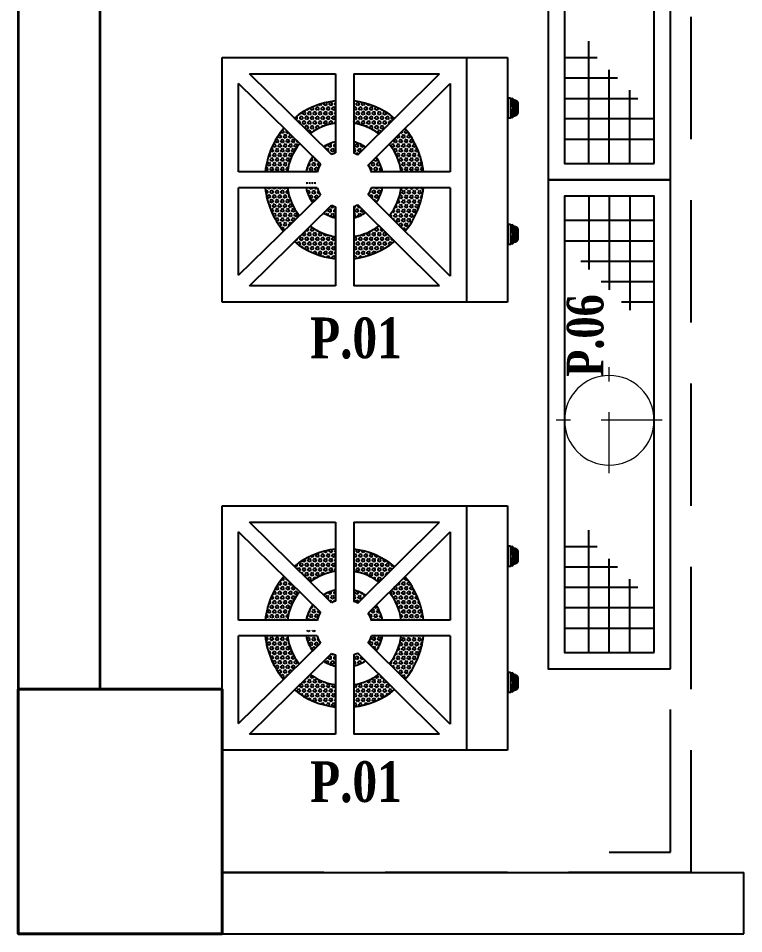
# Model space of a CAD drawing. Header units: millimetres. Extents: x 33350 to 35310, y -217097 to -211540.
# Drawn here: x 33633.5 to 33811.5, y -213924.1 to -213699.4 of the extents above; entities that cross this region are included whole.
import ezdxf
from ezdxf.enums import TextEntityAlignment as Align

# ---------------------------------------------------------------- set-up
doc = ezdxf.new("R2010")
doc.units = ezdxf.units.MM
doc.header["$LTSCALE"] = 60
doc.header["$MEASUREMENT"] = 0
for name, pattern in [('DASHED2', [0.375, 0.25, -0.125]), ('HIDDEN', [0.375, 0.25, -0.125]), ('Hidden Line', [39.122222, 28.222222, -10.9])]:
    doc.linetypes.add(name, pattern=pattern)
for name, color, linetype in [('BL-A', 1, 'Continuous'), ('OC-Mutfak_Ekipman', 252, 'Continuous'), ('sıhhi tesisat', 162, 'Continuous'), ('TEFRIŞ', 223, 'Continuous')]:
    doc.layers.add(name, color=color, linetype=linetype)
for name, color, linetype, lineweight in [('M-DU-01', 134, 'Continuous', 35), ('M-TA-01', 2, 'Continuous', 40), ('M-TEF-02', 181, 'Continuous', 9), ('S_DECO-DIM-H.', 8, 'Continuous', 0), ('yerizg-a', 7, 'Continuous', 15), ('yerizg-b', 7, 'Continuous', 9)]:
    doc.layers.add(name, color=color, linetype=linetype, lineweight=lineweight)
doc.styles.add('ROMANS', font='ROMANSTW.SHX', dxfattribs={"width": 0.8})
doc.styles.add('TROMANS', font='ROMANSTW.SHX', dxfattribs={"width": 0.8})
pattern_1 = [(0, (863.9996, -4927.1813), (0, 0.6599112), [0.381, -0.762]), (120, (863.9996, -4927.1813), (-0.571499863, -0.3299556), [0.381, -0.762]), (60, (864.3806, -4927.1813), (-0.571499863, 0.3299556), [0.381, -0.762])]
pattern_2 = [(0, (1426.2737, -5386.25986), (0, 0.6599112), [0.381, -0.762]), (120, (1426.2737, -5386.25986), (-0.571499863, -0.3299556), [0.381, -0.762]), (60, (1426.6547, -5386.25986), (-0.571499863, 0.3299556), [0.381, -0.762])]
pattern_3 = [(0, (1717.6897, -4372.8711), (0, 0.6599112), [0.381, -0.762]), (120, (1717.6897, -4372.8711), (-0.571499863, -0.3299556), [0.381, -0.762]), (60, (1718.0707, -4372.8711), (-0.571499863, 0.3299556), [0.381, -0.762])]

# ---------------------------------------------------------------- blocks, each defined once
blk = doc.blocks.new('ghggfhh')
at = {"color": 7}
blk.add_lwpolyline([(1188.71, 1333.35), (1193.71, 1333.35), (1193.71, 1333.87), (1188.71, 1333.87)], close=True, dxfattribs=at)
blk.add_lwpolyline([(1188.71, 1333), (1189.21, 1332.53), (1189.21, 1332.51, 0.414214), (1190.21, 1331.51), (1192.21, 1331.51, 0.414214), (1193.21, 1332.51), (1193.21, 1332.53), (1193.71, 1333)], format="xyb", dxfattribs=at)
for points in [[(1188.71, 1333), (1190.71, 1333)], [(1189.35, 1332.74), (1193.07, 1332.74)], [(1189.46, 1332.51), (1192.96, 1332.51)], [(1189.5, 1332.27), (1192.92, 1332.27)], [(1190.71, 1333.35), (1190.71, 1333)], [(1191.71, 1333.35), (1191.71, 1333)], [(1191.71, 1333), (1193.71, 1333)], [(1189.62, 1332.04), (1192.79, 1332.04)], [(1189.97, 1331.8), (1192.45, 1331.8)]]:
    blk.add_lwpolyline(points, dxfattribs=at)
blk = doc.blocks.new('YEROÇAĞI60X70X55')
at = {"layer": 'BL-A', "linetype": 'Continuous'}
h = blk.add_hatch(dxfattribs=at)
h.set_pattern_fill('HEX', color=256, scale=0.12, style=0)
h.set_pattern_definition(pattern_1)
h.paths.add_polyline_path([(11321.92, 11989.88, -0.15121), (11332.54, 11994.37), (11332.54, 11988.95, 0.134245), (11325.7, 11986.02)])
h = blk.add_hatch(dxfattribs=at)
h.set_pattern_fill('HEX', color=256, scale=0.12, style=0)
h.set_pattern_definition(pattern_3)
edge = h.paths.add_edge_path()
edge.add_line((11347.15, 11989.79), (11343.37, 11985.93))
edge.add_arc((11334.48, 11974.97), 14.11, 410.9409, 442.11)
edge.add_line((11336.42, 11988.95), (11336.42, 11994.37))
edge.add_arc((11334.48, 11974.97), 19.5, 409.4594, 444.2977, ccw=False)
h = blk.add_hatch(dxfattribs=at)
h.set_pattern_fill('HEX', color=256, scale=0.12, style=0)
h.set_pattern_definition(pattern_3)
edge = h.paths.add_edge_path()
edge.add_line((11320.53, 11977.13), (11315.1, 11977.13))
edge.add_arc((11334.48, 11974.97), 19.5, 501.0471, 533.6313, ccw=False)
edge.add_line((11319.32, 11987.23), (11323.12, 11983.35))
edge.add_arc((11334.48, 11974.97), 14.11, 503.5829, 531.1846)
edge = h.paths.add_edge_path()
edge.add_line((11315.12, 11972.64), (11320.56, 11972.64))
edge.add_arc((11334.48, 11974.97), 14.11, 189.5061, 216.9537)
edge.add_line((11323.2, 11966.48), (11319.38, 11962.62))
edge.add_arc((11334.48, 11974.97), 19.5, 186.8655, 219.2675, ccw=False)
h = blk.add_hatch(dxfattribs=at)
h.set_pattern_fill('HEX', color=256, scale=0.12, style=0)
h.set_pattern_definition(pattern_3)
edge = h.paths.add_edge_path()
edge.add_line((11353.86, 11977.13), (11348.43, 11977.13))
edge.add_arc((11334.48, 11974.97), 14.11, 368.8154, 396.4171)
edge.add_line((11345.84, 11983.35), (11349.64, 11987.23))
edge.add_arc((11334.48, 11974.97), 19.5, 366.3687, 398.9529, ccw=False)
edge = h.paths.add_edge_path()
edge.add_line((11348.4, 11972.64), (11353.84, 11972.64))
edge.add_arc((11334.48, 11974.97), 19.5, 320.7325, 353.1345, ccw=False)
edge.add_line((11349.58, 11962.62), (11345.76, 11966.48))
edge.add_arc((11334.48, 11974.97), 14.11, 323.0463, 350.4939)
h = blk.add_hatch(dxfattribs=at)
h.set_pattern_fill('HEX', color=256, scale=0.12, style=0)
h.set_pattern_definition(pattern_2)
edge = h.paths.add_edge_path()
edge.add_line((11333.54, 11981.85), (11333.54, 11984.52))
edge.add_arc((11334.48, 11974.97), 9.6, 453.5833, 455.6042, ccw=False)
edge.add_line((11333.88, 11984.55), (11333.88, 11981.89))
edge.add_arc((11334.48, 11974.97), 6.95, 454.9536, 457.7539)
edge = h.paths.add_edge_path()
edge.add_line((11330.76, 11980.84), (11328.88, 11982.76))
edge.add_arc((11334.48, 11974.97), 9.6, 461.6436, 485.6993, ccw=False)
edge.add_line((11332.54, 11984.37), (11332.54, 11981.64))
edge.add_arc((11334.48, 11974.97), 6.95, 466.1905, 482.3617)
h = blk.add_hatch(dxfattribs=at)
h.set_pattern_fill('HEX', color=256, scale=0.12, style=0)
h.set_pattern_definition(pattern_2)
edge = h.paths.add_edge_path()
edge.add_line((11340.19, 11982.68), (11338.31, 11980.76))
edge.add_arc((11334.48, 11974.97), 6.95, 416.5128, 433.8095)
edge.add_line((11336.42, 11981.64), (11336.42, 11984.37))
edge.add_arc((11334.48, 11974.97), 9.6, 413.4722, 438.3564, ccw=False)
h = blk.add_hatch(dxfattribs=at)
h.set_pattern_fill('HEX', color=256, scale=0.12, style=0)
h.set_pattern_definition(pattern_2)
edge = h.paths.add_edge_path()
edge.add_line((11327.88, 11977.13), (11325.13, 11977.13))
edge.add_arc((11334.48, 11974.97), 9.6, 507.9452, 526.9784, ccw=False)
edge.add_line((11326.34, 11980.06), (11328.27, 11978.09))
edge.add_arc((11334.48, 11974.97), 6.95, 513.2586, 521.8628)
edge = h.paths.add_edge_path()
edge.add_line((11325.17, 11972.64), (11327.93, 11972.64))
edge.add_arc((11334.48, 11974.97), 6.95, 199.6008, 208.1576)
edge.add_line((11328.35, 11971.69), (11326.43, 11969.74))
edge.add_arc((11334.48, 11974.97), 9.6, 194.0527, 212.9801, ccw=False)
h = blk.add_hatch(dxfattribs=at)
h.set_pattern_fill('HEX', color=256, scale=0.12, style=0)
h.set_pattern_definition(pattern_2)
edge = h.paths.add_edge_path()
edge.add_line((11343.83, 11977.13), (11341.08, 11977.13))
edge.add_arc((11334.48, 11974.97), 6.95, 378.1372, 386.7414)
edge.add_line((11340.69, 11978.09), (11342.62, 11980.06))
edge.add_arc((11334.48, 11974.97), 9.6, 373.0216, 392.0548, ccw=False)
edge = h.paths.add_edge_path()
edge.add_line((11341.03, 11972.64), (11343.79, 11972.64))
edge.add_arc((11334.48, 11974.97), 9.6, 327.0199, 345.9473, ccw=False)
edge.add_line((11342.53, 11969.74), (11340.61, 11971.69))
edge.add_arc((11334.48, 11974.97), 6.95, 331.8424, 340.3992)
h = blk.add_hatch(dxfattribs=at)
h.set_pattern_fill('HEX', color=256, scale=0.12, style=0)
h.set_pattern_definition(pattern_1)
h.paths.add_polyline_path([(11330.78, 11969.08, 0.069711), (11332.54, 11968.29), (11332.54, 11965.56, -0.105116), (11328.89, 11967.17)])
h = blk.add_hatch(dxfattribs=at)
h.set_pattern_fill('HEX', color=256, scale=0.12, style=0)
h.set_pattern_definition(pattern_2)
edge = h.paths.add_edge_path()
edge.add_line((11336.42, 11965.56), (11336.42, 11968.29))
edge.add_arc((11334.48, 11974.97), 6.95, 286.1905, 302.1412)
edge.add_line((11338.18, 11969.08), (11340.07, 11967.17))
edge.add_arc((11334.48, 11974.97), 9.6, 281.6436, 305.6463, ccw=False)
h = blk.add_hatch(dxfattribs=at)
h.set_pattern_fill('HEX', color=256, scale=0.12, style=0)
h.set_pattern_definition(pattern_3)
edge = h.paths.add_edge_path()
edge.add_line((11321.88, 11960.09), (11325.68, 11963.93))
edge.add_arc((11334.48, 11974.97), 14.11, 231.4423, 262.11)
edge.add_line((11332.54, 11960.99), (11332.54, 11955.56))
edge.add_arc((11334.48, 11974.97), 19.5, 229.7403, 264.2977, ccw=False)
h = blk.add_hatch(dxfattribs=at)
h.set_pattern_fill('HEX', color=256, scale=0.12, style=0)
h.set_pattern_definition(pattern_3)
edge = h.paths.add_edge_path()
edge.add_line((11343.28, 11963.93), (11347.08, 11960.09))
edge.add_arc((11334.48, 11974.97), 19.5, 275.7023, 310.2597, ccw=False)
edge.add_line((11336.42, 11955.56), (11336.42, 11960.99))
edge.add_arc((11334.48, 11974.97), 14.11, 277.89, 308.5577)
for p, q in [((11304.48, 11934.97), (11304.48, 12004.97)), ((11304.48, 12004.97), (11364.48, 12004.97)), ((11304.48, 11944.97), (11304.48, 12004.97)), ((11304.48, 12004.97), (11364.48, 12004.97)), ((11364.48, 12004.97), (11364.48, 11934.97)), ((11364.48, 12004.97), (11364.48, 11944.97)), ((11311.09, 12000.97), (11332.54, 12000.97)), ((11311.09, 12000.97), (11330.76, 11980.84)), ((11332.54, 11981.64), (11332.54, 12000.97)), ((11336.42, 12000.97), (11358.11, 12000.97)), ((11336.42, 11981.64), (11336.42, 12000.97)), ((11338.31, 11980.76), (11358.11, 12000.97)), ((11308.48, 11977.13), (11308.48, 11998.27)), ((11308.48, 11998.27), (11328.27, 11978.09)), ((11340.69, 11978.09), (11360.48, 11998.27)), ((11360.48, 11998.27), (11360.48, 11977.13)), ((11308.48, 11951.61), (11308.48, 11972.64)), ((11308.48, 11951.61), (11328.35, 11971.69)), ((11340.61, 11971.69), (11360.48, 11951.61)), ((11360.48, 11972.64), (11360.48, 11951.61)), ((11310.87, 11948.97), (11330.78, 11969.08)), ((11332.54, 11948.97), (11332.54, 11968.29)), ((11336.42, 11948.97), (11336.42, 11968.29)), ((11338.18, 11969.08), (11358.09, 11948.97)), ((11332.54, 11948.97), (11310.87, 11948.97)), ((11358.09, 11948.97), (11336.42, 11948.97)), ((11364.48, 11944.97), (11304.48, 11944.97)), ((11364.48, 11944.97), (11304.48, 11944.97))]:
    blk.add_line(p, q, dxfattribs=at)
for points in [[(11327.88, 11977.13), (11308.48, 11977.13)], [(11360.48, 11977.13), (11341.08, 11977.13)], [(11327.93, 11972.64), (11308.48, 11972.64)], [(11360.48, 11972.64), (11341.03, 11972.64)], [(11364.48, 11934.97), (11304.48, 11934.97)]]:
    blk.add_lwpolyline(points, dxfattribs=at)
for radius, start, end in [(19.5, 95.7023, 130.0965), (19.5, 49.4594, 84.2977), (19.5, 141.0471, 173.6313), (14.11, 97.89, 128.4738), (14.11, 50.9409, 82.11), (19.5, 6.3687, 38.9529), (14.11, 143.5829, 171.1846), (9.6, 101.6436, 125.6993), (9.6, 53.4722, 78.3564), (14.11, 8.8154, 36.4171), (6.95, 106.1905, 122.3617), (6.95, 106.1905, 122.3617), (6.95, 56.5128, 74.2519), (6.95, 56.5128, 73.8095), (9.6, 147.9452, 166.9784), (9.6, 13.0216, 32.0548), (6.95, 153.2586, 161.8628), (6.95, 153.2586, 161.8628), (6.95, 18.1372, 26.7414), (19.5, 186.8655, 219.2675), (14.11, 189.5061, 216.9537), (9.6, 194.0527, 212.9801), (6.95, 199.6008, 208.1576), (6.95, 199.6008, 208.1576), (6.95, 331.8424, 340.3992), (9.6, 327.0199, 345.9473), (14.11, 323.0463, 350.4939), (19.5, 320.7325, 353.1345), (9.6, 234.3537, 258.3564), (6.95, 237.8588, 253.8095), (6.95, 237.8588, 253.8095), (6.95, 284.7098, 302.1412), (6.95, 286.1905, 302.1412), (9.6, 281.6436, 305.6463), (14.11, 231.4423, 262.11), (14.11, 277.89, 308.5577), (19.5, 229.7403, 264.2977), (19.5, 275.7023, 310.2597)]:
    blk.add_arc((11334.48, 11974.97), radius, start, end, dxfattribs=at)
at = {"layer": 'BL-A', "linetype": 'Continuous', "extrusion": (0, 0, -1), "zscale": -1}
for p in [(-12512.34, 10600.87), (-12543.34, 10600.87)]:
    blk.add_blockref('ghggfhh', p, dxfattribs=at)
at = {"layer": 'BL-A', "linetype": 'Continuous', "style": 'ROMANS', "width": 0.8}
blk.add_attdef('NO', text='', height=10, rotation=180, dxfattribs=at).set_placement((11334.48, 11939.95), align=Align.MIDDLE)
blk = doc.blocks.new('D')
at = {"layer": 'BL-A', "linetype": 'HIDDEN', "ltscale": 2}
blk.add_lwpolyline([(32720.21, -213024.09), (32865.21, -213024.09), (32865.21, -213909.09), (32750.21, -213909.09), (32750.21, -213864.09), (32720.21, -213864.09), (32720.21, -213024.09)], dxfattribs=at)
at = {"layer": 'BL-A', "linetype": 'Hidden Line', "ltscale": 25}
blk.add_lwpolyline([(32845.21, -213904.09), (32860.21, -213904.09), (32860.21, -213869.09)], dxfattribs=at)
at = {"layer": 'BL-A', "linetype": 'Hidden Line', "ltscale": 25, "style": 'ROMANS', "width": 0.8}
blk.add_attdef('NO', text='', height=10, rotation=90, dxfattribs=at).set_placement((32878.21, -213039.09), align=Align.MIDDLE)
blk = doc.blocks.new('Y-SIFON')
at = {"layer": 'yerizg-a', "color": 0, "linetype": 'Continuous'}
blk.add_circle((0, 0), 11, dxfattribs=at)
at = {"layer": 'yerizg-b', "color": 0, "linetype": 'DASHED2'}
for points in [[(0, 13), (0, -13)], [(-13, 0), (13, 0)]]:
    blk.add_lwpolyline(points, dxfattribs=at)
blk = doc.blocks.new('120')
at = {"layer": 'sıhhi tesisat'}
for p, q in [((16088.22, 16465.14), (16088.22, 16435.14)), ((16093.22, 16465.14), (16093.22, 16442.14)), ((16098.22, 16465.14), (16098.22, 16447.14)), ((16082.22, 16459.14), (16104.22, 16459.14)), ((16104.22, 16454.14), (16082.22, 16454.14)), ((16082.22, 16449.14), (16100.22, 16449.14)), ((16082.22, 16444.14), (16095.22, 16444.14)), ((16082.22, 16439.14), (16090.22, 16439.14)), ((16104.22, 16379.14), (16096.22, 16379.14)), ((16098.22, 16353.14), (16098.22, 16381.14)), ((16093.22, 16353.14), (16093.22, 16376.14)), ((16104.22, 16374.14), (16091.22, 16374.14)), ((16088.22, 16353.14), (16088.22, 16371.14)), ((16104.22, 16369.14), (16086.22, 16369.14)), ((16082.22, 16364.14), (16104.22, 16364.14)), ((16104.22, 16359.14), (16082.22, 16359.14))]:
    blk.add_line(p, q, dxfattribs=at)
for points in [[(16108.22, 16469.14), (16108.22, 16349.14), (16078.22, 16349.14), (16078.22, 16469.14)], [(16104.22, 16465.14), (16104.22, 16353.14), (16082.22, 16353.14), (16082.22, 16465.14)]]:
    blk.add_lwpolyline(points, close=True, dxfattribs=at)
at = {"layer": 'sıhhi tesisat', "rotation": 270}
blk.add_blockref('Y-SIFON', (16093.22, 16408.14), dxfattribs=at)
at = {"layer": 'sıhhi tesisat', "style": 'ROMANS', "width": 0.8}
blk.add_attdef('YRNO', text='', height=10, rotation=270, dxfattribs=at).set_placement((16068.22, 16366.14), align=Align.MIDDLE)

msp = doc.modelspace()

# ---------------------------------------------------------------- linework, layer by layer
at = {"layer": 'M-DU-01'}
for points in [[(33633.51, -213024.09), (33633.51, -213864.09)], [(33653.51, -213024.09), (33653.51, -213864.09)]]:
    msp.add_lwpolyline(points, dxfattribs=at)
at = {"layer": 'M-TA-01'}
msp.add_lwpolyline([(33683.51, -213924.09), (33633.51, -213924.09), (33633.51, -213864.09), (33683.51, -213864.09)], close=True, dxfattribs=at)
at = {"layer": 'M-TEF-02'}
msp.add_line((33653.51, -213804.09), (33653.51, -213724.09), dxfattribs=at)
msp.add_line((33653.51, -213804.09), (33653.51, -213724.09), dxfattribs=at)
at = {"layer": 'TEFRIŞ'}
for p, q in [((33683.51, -213909.09), (33811.49, -213909.09)), ((33811.49, -213924.09), (33811.49, -213909.09)), ((33683.51, -213924.09), (33811.49, -213924.09))]:
    msp.add_line(p, q, dxfattribs=at)

# ---------------------------------------------------------------- block references
at = {"layer": 'OC-Mutfak_Ekipman', "xscale": -1, "rotation": 180}
for p in [(17685.29, -197269.95), (17685.29, -197389.95)]:
    msp.add_blockref('120', p, dxfattribs=at)
at = {"layer": 'S_DECO-DIM-H.', "rotation": 90}
for p in [(45688.47, -225073.57), (45688.47, -225183.57)]:
    msp.add_blockref('YEROÇAĞI60X70X55', p, dxfattribs=at)
at = {"layer": 'TEFRIŞ'}
msp.add_blockref('D', (933.3, 0), dxfattribs=at)

# ---------------------------------------------------------------- texts
at = {"layer": 'TEFRIŞ', "insert": (33768.07, -213787.4), "char_height": 9, "attachment_point": 1, "rotation": 90, "style": 'TROMANS'}
msp.add_mtext_dynamic_manual_height_columns('{\\fCentury|b1|i0|c162|p18;\\C7;P.06}', width=46.9037, gutter_width=1103.38, heights=[0], dxfattribs=at)
at = {"layer": 'TEFRIŞ', "char_height": 10, "attachment_point": 1, "style": 'TROMANS'}
for insert in [(33705.1, -213772.87), (33705.1, -213881.77)]:
    msp.add_mtext_dynamic_manual_height_columns('{\\fCentury|b1|i0|c162|p18;\\C7;P.01}', width=46.9037, gutter_width=1103.38, heights=[0], dxfattribs=dict(at, insert=insert))

doc.saveas('drawing.dxf')
